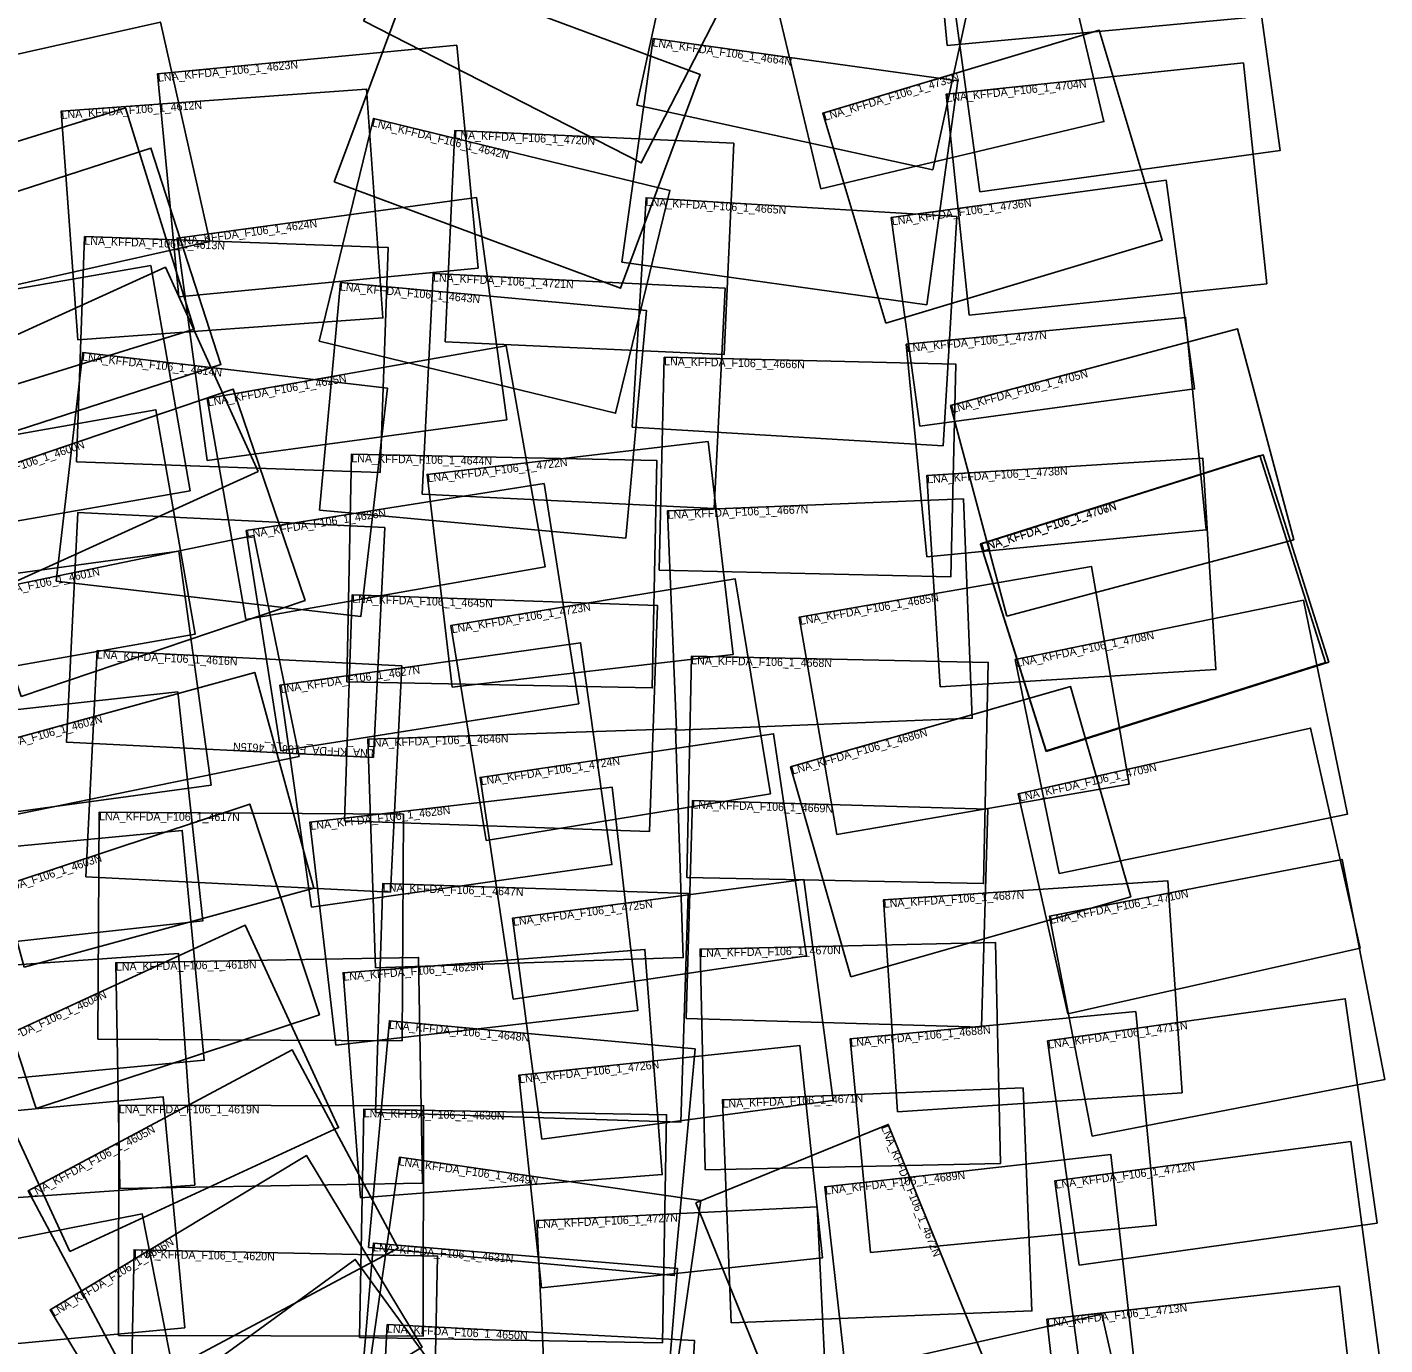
# Model space of a CAD drawing. Extents: x 436052 to 449764, y 296712 to 318265.
# Drawn here: x 441232 to 449764, y 302007 to 310290 of the extents above; entities that cross this region are included whole.
import ezdxf

# ---------------------------------------------------------------- set-up
doc = ezdxf.new("R2010")
doc.units = 0
doc.layers.add('Default', color=7, linetype='Continuous')

msp = doc.modelspace()

# ---------------------------------------------------------------- linework, layer by layer
at = {"layer": 'Default'}
for points in [[(447013.6, 310174.1), (446884.3, 311555.2), (448758.8, 311730.7), (448888.1, 310349.6)], [(443346.1, 310330.8), (444010.9, 311628.1), (445756, 310733.9), (445091.1, 309436.5)], [(445062.8, 309799.5), (445365.3, 311186.9), (447225.1, 310781.4), (446922.5, 309394)], [(446219.4, 309273.1), (445897.6, 310625.5), (447677.1, 311048.9), (447998.9, 309696.5)], [(447219.7, 309255), (447029.9, 310637), (448915.3, 310896), (449105.1, 309514)], [(443161.3, 309318.6), (443661.3, 310662.8), (445461, 309993.4), (444961, 308649.1)], [(440533.7, 308529.8), (440224.6, 309908.7), (442069.7, 310322.2), (442378.8, 308943.3)], [(446628.3, 308429), (446231.8, 309749.1), (447968.7, 310270.7), (448365.2, 308950.6)], [(442184.8, 308595.3), (442050.7, 309996.5), (443931.8, 310176.5), (444065.9, 308775.3)], [(444969.9, 308812.2), (445166.5, 310219.6), (447081.4, 309952), (446884.7, 308544.6)], [(447152, 308480.4), (447006.1, 309868.7), (448875.5, 310065.1), (449021.4, 308676.8)], [(441549.5, 308324.7), (441446.1, 309762.6), (443364.4, 309900.5), (443467.8, 308462.6)], [(440419.7, 307814.5), (439988.3, 309204.8), (441848.9, 309782), (442280.3, 308391.8)], [(443066.9, 308316.7), (443407.5, 309716.6), (445270.6, 309263.3), (444930, 307863.4)], [(443858.2, 308312.9), (443918.7, 309639.8), (445672.6, 309559.9), (445612.1, 308233)], [(440650.3, 307586.7), (440209.7, 308946.8), (442009.3, 309529.8), (442449.9, 308169.6)], [(446841.1, 307781.2), (446662.5, 309093.9), (448389.5, 309328.8), (448568.1, 308016.1)], [(442362.8, 307566), (442173.6, 308964.1), (444056.6, 309218.9), (444245.8, 307820.8)], [(445033.8, 307776.5), (445120.9, 309218.1), (447074.5, 309100), (446987.4, 307658.4)], [(441542, 307557.8), (441592.4, 308973.2), (443500.4, 308905.2), (443450, 307489.8)], [(440378.6, 307048), (440131.3, 308463.9), (442008.2, 308791.7), (442255.5, 307375.9)], [(440987.7, 306727.7), (440405, 308010.9), (442100.4, 308780.8), (442683.1, 307497.6)], [(443714.9, 307355.2), (443784, 308741.8), (445617.8, 308650.3), (445548.6, 307263.7)], [(443069.6, 307253.3), (443200.2, 308684.8), (445123.8, 308509.3), (444993.2, 307077.8)], [(446884.6, 306960.6), (446756.2, 308296.6), (448511.8, 308465.2), (448640.2, 307129.3)], [(447387.8, 306587.2), (447034.6, 307911.9), (448838.5, 308392.9), (449191.7, 307068.2)], [(442606.7, 306566.6), (442362.1, 307955.5), (444242.8, 308286.7), (444487.4, 306897.8)], [(441413.6, 306807.9), (441581, 308244.7), (443496, 308021.7), (443328.6, 306584.9)], [(445204.3, 306876.8), (445235.6, 308215.2), (447067, 308172.3), (447035.7, 306833.9)], [(441194.6, 306081.6), (440743.9, 307409.3), (442527.3, 308014.6), (442978, 306686.9)], [(440403.3, 306141.9), (440154.4, 307551.6), (442039.6, 307884.5), (442288.5, 306474.8)], [(443901.7, 306140.2), (443745.2, 307478.8), (445511.2, 307685.3), (445667.8, 306346.8)], [(443240.9, 306174.6), (443269.6, 307605.4), (445188.4, 307566.9), (445159.7, 306136)], [(447634.7, 305737.4), (447223.3, 307039.7), (449000.1, 307601), (449411.5, 306298.6)], [(447634.6, 305741.9), (447223.6, 307042.4), (448979.3, 307597.3), (449390.4, 306296.8)], [(446968.7, 306143.4), (446885.7, 307472.6), (448619.8, 307580.9), (448702.8, 306251.7)], [(442826.6, 305741.6), (442608.3, 307125.1), (444480, 307420.5), (444698.3, 306037)], [(445311.9, 305870.1), (445255.7, 307248.9), (447115.3, 307324.7), (447171.5, 305945.9)], [(443479.2, 307144.6), (443408, 305699.6), (441479.5, 305794.7), (441550.7, 307239.7)], [(441100.8, 305328), (440815.4, 306716), (442655.6, 307094.4), (442940.9, 305706.3)], [(440453.2, 305260.5), (440251.8, 306731.4), (442185.8, 306996.3), (442387.2, 305525.3)], [(444116.7, 305178), (443895.2, 306529.2), (445682.1, 306822.1), (445903.7, 305470.9)], [(446319.7, 305214.8), (446083.4, 306581.5), (447921.1, 306899.1), (448157.3, 305532.4)], [(443225.2, 305300.8), (443275, 306722.6), (445192.3, 306655.5), (445142.5, 305233.6)], [(447718, 304969.7), (447441.3, 306315.9), (449251.8, 306688), (449528.5, 305341.9)], [(443017.9, 304758.9), (442820.7, 306153.2), (444709.5, 306420.3), (444906.6, 305025.9)], [(441600.4, 304949), (441671.6, 306371.5), (443585.7, 306275.7), (443514.5, 304853.2)], [(445377.1, 304945.4), (445405.8, 306335.1), (447271.2, 306296.6), (447242.5, 304906.9)], [(441213.7, 304380), (440842.5, 305734.8), (442661.9, 306233.4), (443033.1, 304878.6)], [(446407.7, 304319.6), (446029.1, 305639.9), (447788.5, 306144.4), (448167.1, 304824.1)], [(440418.4, 304461.4), (440259.6, 305901.1), (442177.8, 306112.7), (442336.6, 304673)], [(443420, 304377.1), (443372, 305814.6), (445306.3, 305879.3), (445354.4, 304441.8)], [(447771.2, 304087.3), (447459.9, 305471.1), (449297, 305884.3), (449608.2, 304500.4)], [(444285, 304179.2), (444078, 305574.1), (445922.8, 305847.8), (446129.7, 304452.9)], [(443170.6, 303890.4), (443009.1, 305293), (444908.2, 305511.8), (445069.7, 304109.2)], [(441287.8, 303493.5), (440850.3, 304817.5), (442630.6, 305405.7), (443068.1, 304081.7)], [(445372.7, 304057.7), (445413, 305428.8), (447268.7, 305374.4), (447228.4, 304003.2)], [(441675.5, 303929.2), (441683.6, 305354.4), (443596.3, 305343.4), (443588.1, 303918.2)], [(440401.8, 303611), (440264.4, 305056.1), (442206.8, 305240.8), (442344.3, 303795.7)], [(447923.8, 303318.4), (447655.5, 304701.6), (449495.5, 305058.6), (449763.9, 303675.4)], [(443420.7, 303468.5), (443467.9, 304907.5), (445385.9, 304844.7), (445338.7, 303405.7)], [(444465.2, 303300.5), (444282, 304689.7), (446113.3, 304931.2), (446296.5, 303542)], [(446702, 303472.5), (446613.1, 304804), (448400.7, 304923.3), (448489.6, 303591.9)], [(441499.7, 302592.7), (440911.8, 303865.9), (442601.3, 304646.1), (443189.2, 303372.9)], [(445491.7, 303106.1), (445460.6, 304494.5), (447318.1, 304536.1), (447349.2, 303147.7)], [(440338.3, 302874.1), (440235.8, 304330), (442182.2, 304467), (442284.7, 303011.1)], [(441813.9, 302989.6), (441788.9, 304408.6), (443691.4, 304442.1), (443716.3, 303023)], [(443326.1, 302930.7), (443216.9, 304345.7), (445113.6, 304492.1), (445222.9, 303077.1)], [(447843.7, 302507.6), (447644.2, 303917.9), (449515.4, 304182.5), (449714.8, 302772.2)], [(446531.6, 302586.6), (446403, 303930), (448198.4, 304101.8), (448327, 302758.5)], [(443377.3, 302619.2), (443508.8, 304044.2), (445429.5, 303867), (445298, 302441.9)], [(441902.9, 301728), (441237.3, 302974.1), (442898.2, 303861.2), (443563.8, 302615.1)], [(444463.4, 302365.8), (444321.3, 303701.2), (446087.3, 303889.1), (446229.4, 302553.7)], [(445655.8, 302145.3), (445600.6, 303547.3), (447490.8, 303621.7), (447546.1, 302219.7)], [(440278.3, 301931.2), (440141.7, 303383.9), (442085.5, 303566.7), (442222.1, 302114)], [(441804.8, 302065.9), (441807.7, 303513.3), (443723.5, 303509.5), (443720.6, 302062.1)], [(443321.3, 302053.4), (443347.5, 303488), (445250.2, 303453.3), (445224, 302018.7)], [(445433.1, 302899.9), (446643.5, 303392.8), (447300.6, 301779.5), (446090.2, 301286.5)], [(447878.5, 301631.7), (447691, 303038), (449549.1, 303285.7), (449736.5, 301879.4)], [(442103, 301020.4), (441375.7, 302226.1), (442986.2, 303197.6), (443713.5, 301992)], [(443368.1, 301765.7), (443571.2, 303185.9), (445466.1, 302914.9), (445263, 301494.7)], [(446396, 301661.8), (446244.3, 303000.7), (448041.1, 303204.3), (448192.9, 301865.5)], [(440303.6, 301014.8), (440021.1, 302449.9), (441954.9, 302830.4), (442237.3, 301395.3)], [(444500.4, 301450.8), (444435.6, 302789.5), (446195.6, 302874.6), (446260.4, 301536)], [(443287.4, 301209.8), (443407.6, 302646.1), (445318.6, 302486.1), (445198.3, 301049.8)], [(441874.5, 301176.7), (441904, 302604.5), (443811.4, 302565.1), (443781.9, 301137.3)], [(442610.3, 300309.6), (441783.6, 301444.3), (443293.5, 302544.3), (444120.2, 301409.6)], [(447796.9, 300784), (447639.9, 302167.9), (449478.6, 302376.6), (449635.7, 300992.7)], [(443419.4, 300698.2), (443494.7, 302134.6), (445426.3, 302033.3), (445350.9, 300596.9)], [(446514.4, 300477.4), (446215.8, 301801.7), (447985.8, 302200.7), (448284.3, 300876.5)]]:
    msp.add_lwpolyline(points, close=True, dxfattribs=at)

# ---------------------------------------------------------------- texts
for s, rotation, p in [('LNA_KFFDA_F106_1_4664N', 352.04464, (445159.6, 310170.1)), ('LNA_KFFDA_F106_1_4623N', 5.46483, (442055.5, 309946.8)), ('LNA_KFFDA_F106_1_4735N', 16.71647, (446246.2, 309701.2)), ('LNA_KFFDA_F106_1_4704N', 5.99637, (447011.4, 309819)), ('LNA_KFFDA_F106_1_4612N', 4.11213, (441449.7, 309712.8)), ('LNA_KFFDA_F106_1_4642N', 346.32612, (443395.6, 309668)), ('LNA_KFFDA_F106_1_4720N', 357.38937, (443916.4, 309589.9)), ('LNA_KFFDA_F106_1_4665N', 356.54069, (445117.9, 309168.2)), ('LNA_KFFDA_F106_1_4736N', 7.74809, (446669.2, 309044.3)), ('LNA_KFFDA_F106_1_4624N', 7.7065, (442180.3, 308914.5)), ('LNA_KFFDA_F106_1_4613N', 357.95913, (441590.6, 308923.2)), ('LNA_KFFDA_F106_1_4721N', 357.14412, (443781.5, 308691.8)), ('LNA_KFFDA_F106_1_4643N', 354.78713, (443195.6, 308635)), ('LNA_KFFDA_F106_1_4737N', 5.48794, (446761, 308246.8)), ('LNA_KFFDA_F106_1_4614N', 353.3558, (441575.2, 308195.1)), ('LNA_KFFDA_F106_1_4666N', 358.65883, (445234.4, 308165.2)), ('LNA_KFFDA_F106_1_4625N', 9.98749, (442370.8, 307906.3)), ('LNA_KFFDA_F106_1_4705N', 14.92974, (447047.4, 307863.6)), ('LNA_KFFDA_F106_1_4600N', 18.74795, (440760, 307361.9)), ('LNA_KFFDA_F106_1_4644N', 358.85008, (443268.6, 307555.4)), ('LNA_KFFDA_F106_1_4722N', 6.67117, (443751, 307429.1)), ('LNA_KFFDA_F106_1_4738N', 3.57374, (446888.9, 307422.7)), ('LNA_KFFDA_F106_1_4626N', 8.96866, (442616.1, 307075.7)), ('LNA_KFFDA_F106_1_4667N', 2.33295, (445257.8, 307199)), ('LNA_KFFDA_F106_1_4706N', 17.53076, (447238.4, 306992)), ('LNA_KFFDA_F106_1_4707N', 17.54048, (447238.6, 306994.7)), ('LNA_KFFDA_F106_1_4601N', 11.61775, (440825.5, 306667.1)), ('LNA_KFFDA_F106_1_4685N', 9.80753, (446091.9, 306532.2)), ('LNA_KFFDA_F106_1_4645N', 357.99367, (443273.2, 306672.7)), ('LNA_KFFDA_F106_1_4723N', 9.31016, (443903.3, 306479.8)), ('LNA_KFFDA_F106_1_4708N', 11.61436, (447451.3, 306266.9)), ('LNA_KFFDA_F106_1_4616N', 357.13503, (441669.1, 306321.6)), ('LNA_KFFDA_F106_1_4668N', 358.81673, (445404.8, 306285.1)), ('LNA_KFFDA_F106_1_4627N', 8.04745, (442827.7, 306103.7)), ('LNA_KFFDA_F106_1_4602N', 15.32439, (440855.7, 305686.6)), ('LNA_KFFDA_F106_1_4686N', 15.99906, (446042.9, 305591.8)), ('LNA_KFFDA_F106_1_4615N', 177.17861, (443410.4, 305749.6)), ('LNA_KFFDA_F106_1_4646N', 1.91562, (443373.6, 305764.6)), ('LNA_KFFDA_F106_1_4724N', 8.43885, (444085.3, 305524.7)), ('LNA_KFFDA_F106_1_4709N', 12.67525, (447470.9, 305422.3)), ('LNA_KFFDA_F106_1_4628N', 6.57112, (443014.8, 305243.3)), ('LNA_KFFDA_F106_1_4669N', 358.31851, (445411.5, 305378.9)), ('LNA_KFFDA_F106_1_4617N', 359.67239, (441683.3, 305304.4)), ('LNA_KFFDA_F106_1_4603N', 18.2844, (440866, 304770)), ('LNA_KFFDA_F106_1_4647N', 358.124, (443466.2, 304857.5)), ('LNA_KFFDA_F106_1_4687N', 3.81964, (446616.5, 304754.1)), ('LNA_KFFDA_F106_1_4710N', 10.98062, (447665, 304652.5)), ('LNA_KFFDA_F106_1_4725N', 7.51254, (444288.5, 304640.1)), ('LNA_KFFDA_F106_1_4670N', 1.28279, (445461.7, 304444.5)), ('LNA_KFFDA_F106_1_4618N', 1.00724, (441789.8, 304358.6)), ('LNA_KFFDA_F106_1_4629N', 4.4144, (443220.7, 304295.8)), ('LNA_KFFDA_F106_1_4604N', 24.78627, (440932.7, 303820.5)), ('LNA_KFFDA_F106_1_4648N', 354.72674, (443504.2, 303994.4)), ('LNA_KFFDA_F106_1_4688N', 5.46787, (446407.7, 303880.2)), ('LNA_KFFDA_F106_1_4711N', 8.04804, (447651.2, 303868.4)), ('LNA_KFFDA_F106_1_4726N', 6.0744, (444326.5, 303651.5)), ('LNA_KFFDA_F106_1_4671N', 2.25514, (445602.6, 303497.3)), ('LNA_KFFDA_F106_1_4619N', 359.88519, (441807.6, 303463.3)), ('LNA_KFFDA_F106_1_4630N', 358.955, (443346.6, 303438)), ('LNA_KFFDA_F106_1_4605N', 28.10785, (441260.9, 302930)), ('LNA_KFFDA_F106_1_4672N', 292.15873, (446597.2, 303374)), ('LNA_KFFDA_F106_1_4649N', 351.86013, (443564.1, 303136.4)), ('LNA_KFFDA_F106_1_4712N', 7.59157, (447697.6, 302988.5)), ('LNA_KFFDA_F106_1_4689N', 6.4654, (446249.9, 302951)), ('LNA_KFFDA_F106_1_4727N', 2.77033, (444438, 302739.5)), ('LNA_KFFDA_F106_1_4606N', 31.1016, (441401.5, 302183.3)), ('LNA_KFFDA_F106_1_4631N', 355.21288, (443403.5, 302596.3)), ('LNA_KFFDA_F106_1_4620N', 358.81562, (441903, 302554.6)), ('LNA_KFFDA_F106_1_4713N', 6.47475, (447645.5, 302118.2)), ('LNA_KFFDA_F106_1_4650N', 356.99721, (443492.1, 302084.7))]:
    msp.add_text(s, height=50, rotation=rotation, dxfattribs=at).set_placement(p)

doc.saveas('drawing.dxf')
